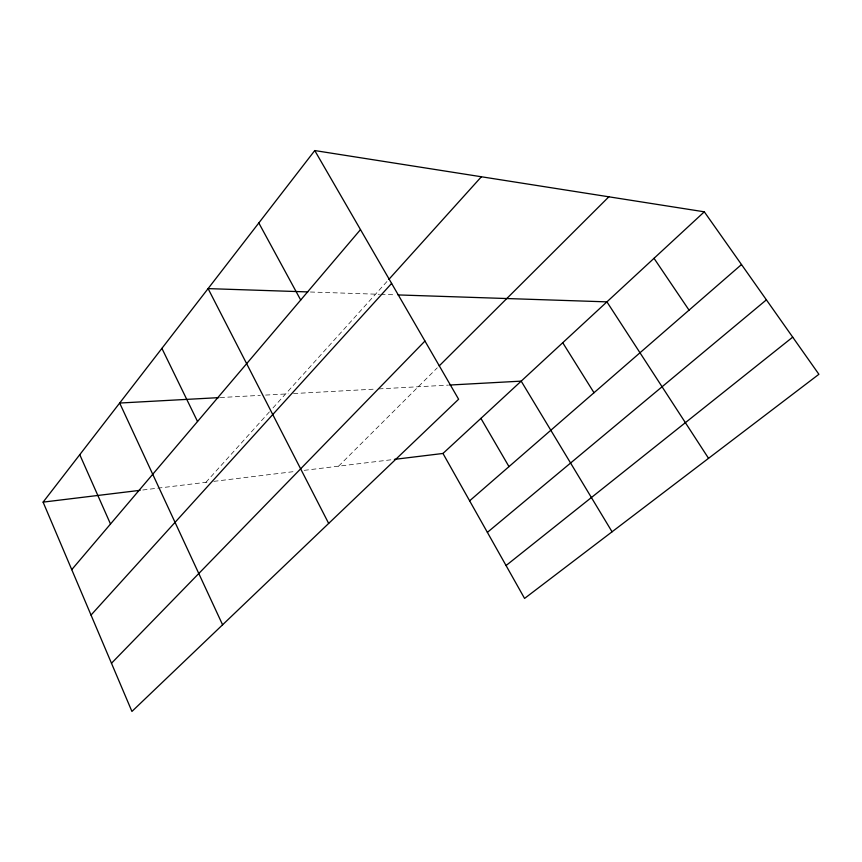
<?xml version="1.0" encoding="UTF-8"?>
<svg xmlns="http://www.w3.org/2000/svg" width="862" height="862" viewBox="0 0 862 862"><rect width="100%" height="100%" fill="white"/><g stroke="black" fill="none" stroke-linecap="round" stroke-linejoin="round"><path stroke-width="0.65" stroke-dasharray="4.31 3.23" d="M205.91 482.311L269.386 411.917M272.985 407.931L387.997 280.365M338.594 466.17L437.282 367.815M142.78 489.993L208.561 481.998M213.841 481.352L294.933 471.482M304.221 470.35L393.05 459.543M220.252 397.554L260.292 395.367M265.604 395.076L288.21 393.848M293.522 393.557L374.841 389.118M378.827 388.902L448.455 385.109M310.406 292.002L379.517 294.298M380.832 294.351L395.378 294.826"/><path stroke-width="1.29" d="M314.759 150.559L458.616 399.246L131.929 711.441L43.1 502.126L314.759 150.559L704.308 211.815L818.9 374.291L524.57 598.422L442.971 453.466L394.387 459.381M71.751 569.642L360.488 229.615M388.881 279.374L481.395 176.764M91.027 615.059L391.617 283.415M111.478 663.255L424.955 341.05M439.178 365.93L608.863 196.805M442.971 453.466L704.308 211.815M469.628 500.822L741.503 264.548M487.386 532.36L766.393 299.847M506.059 565.537L792.706 337.15M43.1 502.126L140.14 490.316M218.905 397.63L119.667 403.039L222.59 624.799M449.77 385.034L521.187 381.133L612.063 531.8M307.756 291.916L208.098 288.608L328.67 523.428M398.028 294.923L606.923 301.862L708.542 458.325M654.021 258.32L689.04 310.137M562.735 342.72L594.004 392.727M480.91 418.382L508.989 466.622M258.815 222.967L300.698 300.019M161.905 348.377L197.538 421.507M79.767 454.673L110.498 524.01"/></g></svg>
